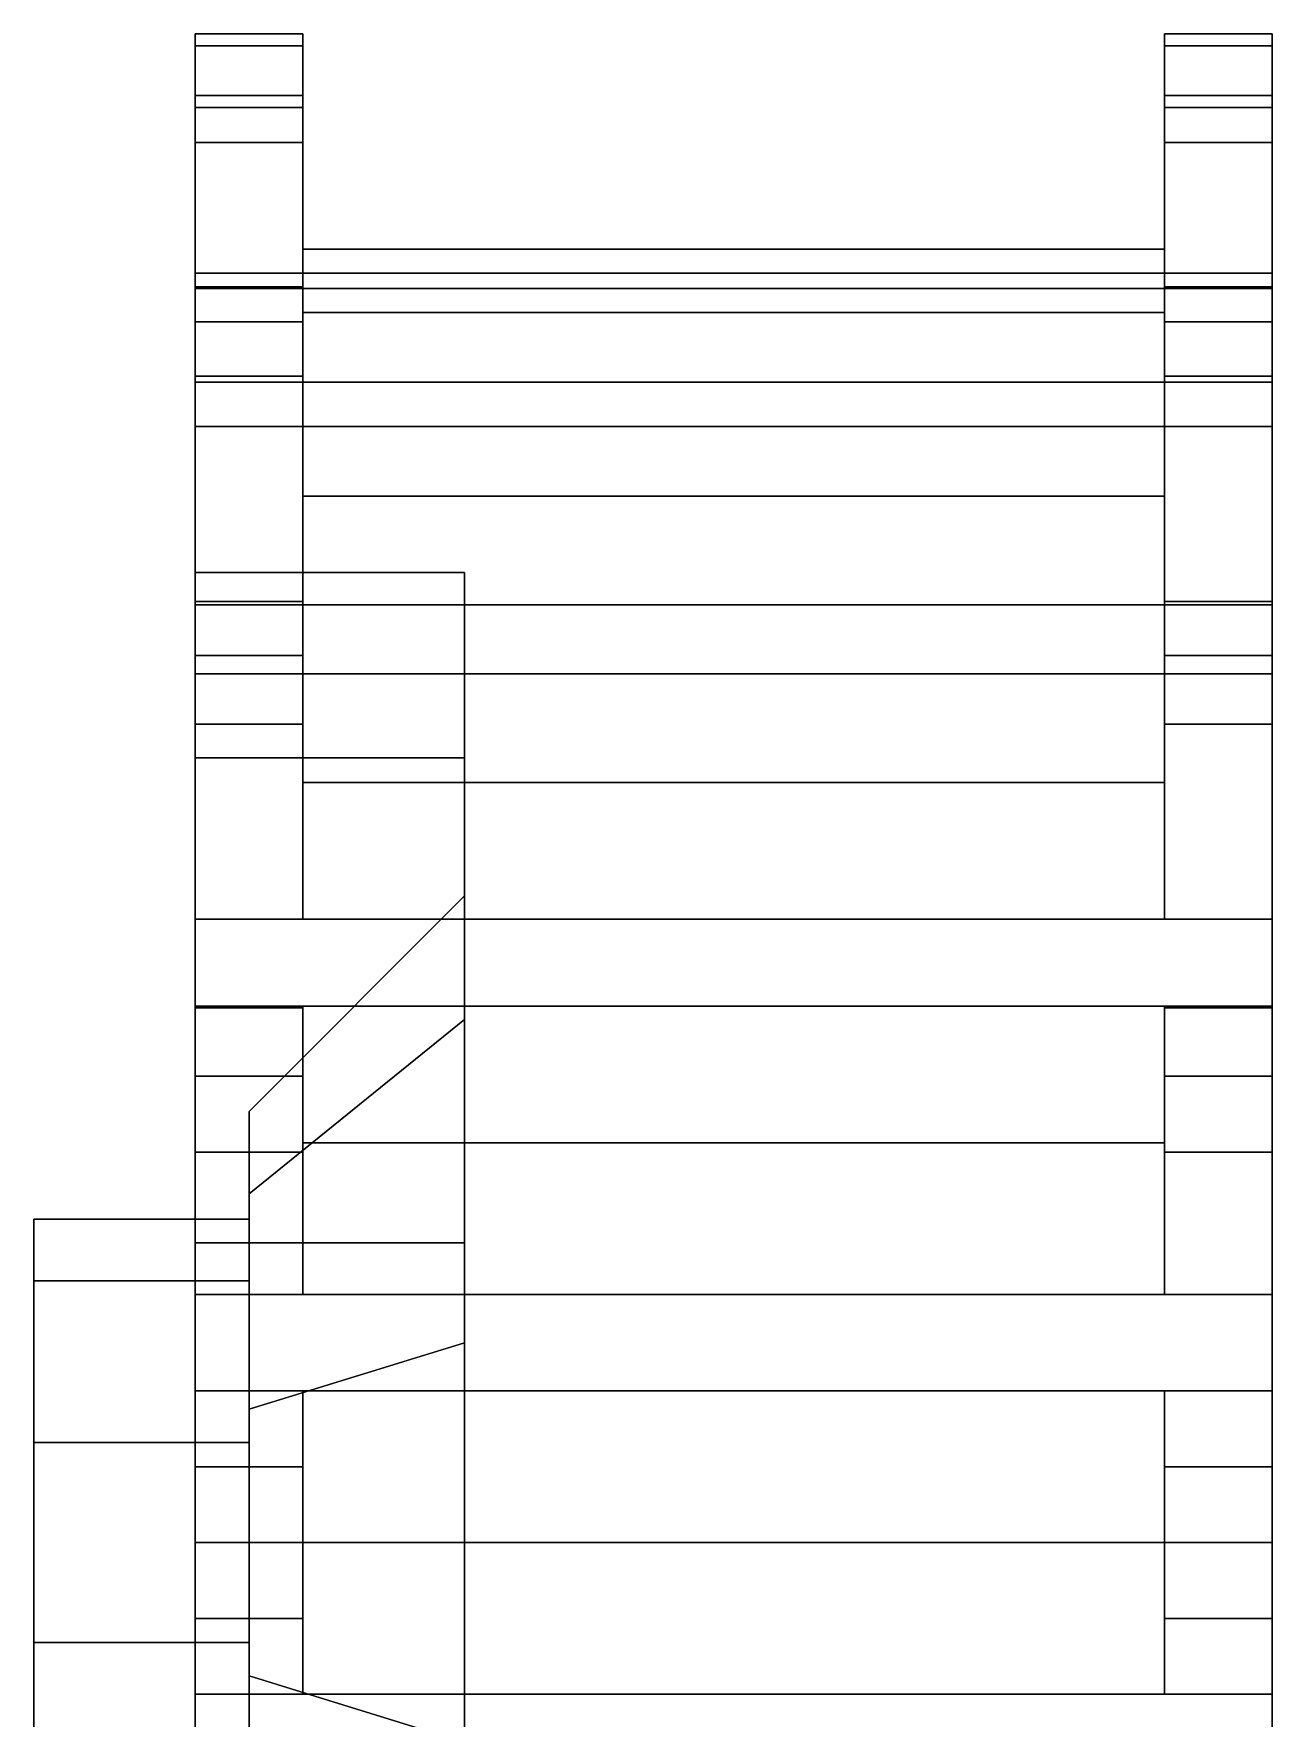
# Model space of a CAD drawing. Extents: x -0.86 to 0.86, y -0.28 to 0.28.
# Drawn here: x -0.86 to -0.63, y -0.0326 to 0.28 of the extents above; entities that cross this region are included whole.
import ezdxf

# ---------------------------------------------------------------- set-up
doc = ezdxf.new("R2010")
doc.units = 0
doc.layers.add('WHEELS_C4P', color=2, linetype='CONTINUOUS')

msp = doc.modelspace()

# ---------------------------------------------------------------- linework, layer by layer
at = {"layer": 'WHEELS_C4P'}
for points in [[(-0.81, 0.27777, 0.01408), (-0.81, 0.28), (-0.83, 0.28), (-0.83, 0.27777, 0.01408)], [(-0.81, 0.28), (-0.81, 0.27777, -0.01408), (-0.83, 0.27777, -0.01408), (-0.83, 0.28)], [(-0.83, 0.28), (-0.83, 0.27777, -0.01408), (-0.83, 0.23554, -0.02815), (-0.83, 0.24)], [(-0.83, 0.27777, 0.01408), (-0.83, 0.28), (-0.83, 0.24), (-0.83, 0.23554, 0.02815)], [(-0.81, 0.24), (-0.81, 0.23554, -0.02815), (-0.81, 0.27777, -0.01408), (-0.81, 0.28)], [(-0.81, 0.23554, 0.02815), (-0.81, 0.24), (-0.81, 0.28), (-0.81, 0.27777, 0.01408)], [(-0.65, 0.27777, 0.01408), (-0.65, 0.28), (-0.65, 0.24), (-0.65, 0.23554, 0.02815)], [(-0.65, 0.28), (-0.65, 0.27777, -0.01408), (-0.65, 0.23554, -0.02815), (-0.65, 0.24)], [(-0.63, 0.28), (-0.63, 0.27777, -0.01408), (-0.65, 0.27777, -0.01408), (-0.65, 0.28)], [(-0.63, 0.27777, 0.01408), (-0.63, 0.28), (-0.65, 0.28), (-0.65, 0.27777, 0.01408)], [(-0.63, 0.23554, 0.02815), (-0.63, 0.24), (-0.63, 0.28), (-0.63, 0.27777, 0.01408)], [(-0.63, 0.24), (-0.63, 0.23554, -0.02815), (-0.63, 0.27777, -0.01408), (-0.63, 0.28)], [(-0.81, 0.23554, 0.02815), (-0.81, 0.27777, 0.01408), (-0.83, 0.27777, 0.01408), (-0.83, 0.23554, 0.02815)], [(-0.81, 0.27777, -0.01408), (-0.81, 0.23554, -0.02815), (-0.83, 0.23554, -0.02815), (-0.83, 0.27777, -0.01408)], [(-0.63, 0.27777, -0.01408), (-0.63, 0.23554, -0.02815), (-0.65, 0.23554, -0.02815), (-0.65, 0.27777, -0.01408)], [(-0.63, 0.23554, 0.02815), (-0.63, 0.27777, 0.01408), (-0.65, 0.27777, 0.01408), (-0.65, 0.23554, 0.02815)], [(-0.81, 0.2663, 0.08652), (-0.81, 0.26853, 0.07245), (-0.83, 0.26853, 0.07245), (-0.83, 0.2663, 0.08652)], [(-0.83, 0.2663, 0.08652), (-0.83, 0.26853, 0.07245), (-0.83, 0.23271, 0.04601), (-0.83, 0.22825, 0.07416)], [(-0.81, 0.26853, 0.07245), (-0.81, 0.23271, 0.04601), (-0.83, 0.23271, 0.04601), (-0.83, 0.26853, 0.07245)], [(-0.81, 0.26853, -0.07245), (-0.81, 0.2663, -0.08652), (-0.83, 0.2663, -0.08652), (-0.83, 0.26853, -0.07245)], [(-0.83, 0.26853, -0.07245), (-0.83, 0.2663, -0.08652), (-0.83, 0.22825, -0.07416), (-0.83, 0.23271, -0.04601)], [(-0.81, 0.23271, -0.04601), (-0.81, 0.26853, -0.07245), (-0.83, 0.26853, -0.07245), (-0.83, 0.23271, -0.04601)], [(-0.81, 0.25983, 0.09922), (-0.81, 0.2663, 0.08652), (-0.83, 0.2663, 0.08652), (-0.83, 0.25983, 0.09922)], [(-0.83, 0.25983, 0.09922), (-0.83, 0.2663, 0.08652), (-0.83, 0.22825, 0.07416), (-0.83, 0.21531, 0.09956)], [(-0.81, 0.2663, -0.08652), (-0.81, 0.25983, -0.09922), (-0.83, 0.25983, -0.09922), (-0.83, 0.2663, -0.08652)], [(-0.83, 0.2663, -0.08652), (-0.83, 0.25983, -0.09922), (-0.83, 0.21531, -0.09956), (-0.83, 0.22825, -0.07416)], [(-0.81, 0.22825, 0.07416), (-0.81, 0.23271, 0.04601), (-0.81, 0.26853, 0.07245), (-0.81, 0.2663, 0.08652)], [(-0.81, 0.23271, -0.04601), (-0.81, 0.22825, -0.07416), (-0.81, 0.2663, -0.08652), (-0.81, 0.26853, -0.07245)], [(-0.81, 0.21531, 0.09956), (-0.81, 0.22825, 0.07416), (-0.81, 0.2663, 0.08652), (-0.81, 0.25983, 0.09922)], [(-0.81, 0.22825, -0.07416), (-0.81, 0.21531, -0.09956), (-0.81, 0.25983, -0.09922), (-0.81, 0.2663, -0.08652)], [(-0.63, 0.26853, 0.07245), (-0.63, 0.23271, 0.04601), (-0.65, 0.23271, 0.04601), (-0.65, 0.26853, 0.07245)], [(-0.65, 0.2663, 0.08652), (-0.65, 0.26853, 0.07245), (-0.65, 0.23271, 0.04601), (-0.65, 0.22825, 0.07416)], [(-0.63, 0.2663, 0.08652), (-0.63, 0.26853, 0.07245), (-0.65, 0.26853, 0.07245), (-0.65, 0.2663, 0.08652)], [(-0.63, 0.23271, -0.04601), (-0.63, 0.26853, -0.07245), (-0.65, 0.26853, -0.07245), (-0.65, 0.23271, -0.04601)], [(-0.65, 0.26853, -0.07245), (-0.65, 0.2663, -0.08652), (-0.65, 0.22825, -0.07416), (-0.65, 0.23271, -0.04601)], [(-0.63, 0.26853, -0.07245), (-0.63, 0.2663, -0.08652), (-0.65, 0.2663, -0.08652), (-0.65, 0.26853, -0.07245)], [(-0.65, 0.25983, 0.09922), (-0.65, 0.2663, 0.08652), (-0.65, 0.22825, 0.07416), (-0.65, 0.21531, 0.09956)], [(-0.63, 0.25983, 0.09922), (-0.63, 0.2663, 0.08652), (-0.65, 0.2663, 0.08652), (-0.65, 0.25983, 0.09922)], [(-0.65, 0.2663, -0.08652), (-0.65, 0.25983, -0.09922), (-0.65, 0.21531, -0.09956), (-0.65, 0.22825, -0.07416)], [(-0.63, 0.2663, -0.08652), (-0.63, 0.25983, -0.09922), (-0.65, 0.25983, -0.09922), (-0.65, 0.2663, -0.08652)], [(-0.63, 0.22825, 0.07416), (-0.63, 0.23271, 0.04601), (-0.63, 0.26853, 0.07245), (-0.63, 0.2663, 0.08652)], [(-0.63, 0.23271, -0.04601), (-0.63, 0.22825, -0.07416), (-0.63, 0.2663, -0.08652), (-0.63, 0.26853, -0.07245)], [(-0.63, 0.21531, 0.09956), (-0.63, 0.22825, 0.07416), (-0.63, 0.2663, 0.08652), (-0.63, 0.25983, 0.09922)], [(-0.63, 0.22825, -0.07416), (-0.63, 0.21531, -0.09956), (-0.63, 0.25983, -0.09922), (-0.63, 0.2663, -0.08652)], [(-0.81, 0.21531, 0.09956), (-0.81, 0.25983, 0.09922), (-0.83, 0.25983, 0.09922), (-0.83, 0.21531, 0.09956)], [(-0.81, 0.25983, -0.09922), (-0.81, 0.21531, -0.09956), (-0.83, 0.21531, -0.09956), (-0.83, 0.25983, -0.09922)], [(-0.63, 0.21531, 0.09956), (-0.63, 0.25983, 0.09922), (-0.65, 0.25983, 0.09922), (-0.65, 0.21531, 0.09956)], [(-0.63, 0.25983, -0.09922), (-0.63, 0.21531, -0.09956), (-0.65, 0.21531, -0.09956), (-0.65, 0.25983, -0.09922)], [(-0.83, 0.22825, 0.07416), (-0.83, 0.24), (-0.83, 0.18)], [(-0.83, 0.24), (-0.83, 0.22825, -0.07416), (-0.83, 0.14562, -0.1058), (-0.83, 0.18)], [(-0.65, 0.23554, 0.02815), (-0.65, 0.24), (-0.81, 0.24), (-0.81, 0.23554, 0.02815)], [(-0.65, 0.24), (-0.65, 0.23554, -0.02815), (-0.81, 0.23554, -0.02815), (-0.81, 0.24)], [(-0.63, 0.23271, 0.04601), (-0.63, 0.23554, 0.02815), (-0.83, 0.23554, 0.02815), (-0.83, 0.23271, 0.04601)], [(-0.63, 0.23554, -0.02815), (-0.63, 0.23271, -0.04601), (-0.83, 0.23271, -0.04601), (-0.83, 0.23554, -0.02815)], [(-0.81, 0.22652, 0.16458), (-0.81, 0.233, 0.15188), (-0.83, 0.233, 0.15188), (-0.83, 0.22652, 0.16458)], [(-0.83, 0.22652, 0.16458), (-0.83, 0.233, 0.15188), (-0.83, 0.2071, 0.11567), (-0.83, 0.19416, 0.14107)], [(-0.81, 0.233, 0.15188), (-0.81, 0.2071, 0.11567), (-0.83, 0.2071, 0.11567), (-0.83, 0.233, 0.15188)], [(-0.81, 0.233, -0.15188), (-0.81, 0.22652, -0.16458), (-0.83, 0.22652, -0.16458), (-0.83, 0.233, -0.15188)], [(-0.83, 0.233, -0.15188), (-0.83, 0.22652, -0.16458), (-0.83, 0.19416, -0.14107), (-0.83, 0.2071, -0.11567)], [(-0.81, 0.2071, -0.11567), (-0.81, 0.233, -0.15188), (-0.83, 0.233, -0.15188), (-0.83, 0.2071, -0.11567)], [(-0.81, 0.19416, 0.14107), (-0.81, 0.2071, 0.11567), (-0.81, 0.233, 0.15188), (-0.81, 0.22652, 0.16458)], [(-0.81, 0.2071, -0.11567), (-0.81, 0.19416, -0.14107), (-0.81, 0.22652, -0.16458), (-0.81, 0.233, -0.15188)], [(-0.65, 0.22825, 0.07416), (-0.65, 0.23271, 0.04601), (-0.81, 0.23271, 0.04601), (-0.81, 0.22825, 0.07416)], [(-0.65, 0.23271, -0.04601), (-0.65, 0.22825, -0.07416), (-0.81, 0.22825, -0.07416), (-0.81, 0.23271, -0.04601)], [(-0.63, 0.233, 0.15188), (-0.63, 0.2071, 0.11567), (-0.65, 0.2071, 0.11567), (-0.65, 0.233, 0.15188)], [(-0.65, 0.22652, 0.16458), (-0.65, 0.233, 0.15188), (-0.65, 0.2071, 0.11567), (-0.65, 0.19416, 0.14107)], [(-0.63, 0.22652, 0.16458), (-0.63, 0.233, 0.15188), (-0.65, 0.233, 0.15188), (-0.65, 0.22652, 0.16458)], [(-0.63, 0.2071, -0.11567), (-0.63, 0.233, -0.15188), (-0.65, 0.233, -0.15188), (-0.65, 0.2071, -0.11567)], [(-0.65, 0.233, -0.15188), (-0.65, 0.22652, -0.16458), (-0.65, 0.19416, -0.14107), (-0.65, 0.2071, -0.11567)], [(-0.63, 0.233, -0.15188), (-0.63, 0.22652, -0.16458), (-0.65, 0.22652, -0.16458), (-0.65, 0.233, -0.15188)], [(-0.63, 0.19416, 0.14107), (-0.63, 0.2071, 0.11567), (-0.63, 0.233, 0.15188), (-0.63, 0.22652, 0.16458)], [(-0.63, 0.2071, -0.11567), (-0.63, 0.19416, -0.14107), (-0.63, 0.22652, -0.16458), (-0.63, 0.233, -0.15188)], [(-0.83, 0.19416, 0.14107), (-0.83, 0.22825, 0.07416), (-0.83, 0.18), (-0.83, 0.14562, 0.1058)], [(-0.83, 0.22825, -0.07416), (-0.83, 0.19416, -0.14107), (-0.83, 0.14562, -0.1058)], [(-0.65, 0.21531, 0.09956), (-0.65, 0.22825, 0.07416), (-0.81, 0.22825, 0.07416), (-0.81, 0.21531, 0.09956)], [(-0.65, 0.22825, -0.07416), (-0.65, 0.21531, -0.09956), (-0.81, 0.21531, -0.09956), (-0.81, 0.22825, -0.07416)], [(-0.81, 0.21645, 0.17466), (-0.81, 0.22652, 0.16458), (-0.83, 0.22652, 0.16458), (-0.83, 0.21645, 0.17466)], [(-0.83, 0.21645, 0.17466), (-0.83, 0.22652, 0.16458), (-0.83, 0.19416, 0.14107), (-0.83, 0.17401, 0.16122)], [(-0.81, 0.22652, -0.16458), (-0.81, 0.21645, -0.17466), (-0.83, 0.21645, -0.17466), (-0.83, 0.22652, -0.16458)], [(-0.83, 0.22652, -0.16458), (-0.83, 0.21645, -0.17466), (-0.83, 0.17401, -0.16122), (-0.83, 0.19416, -0.14107)], [(-0.81, 0.17401, 0.16122), (-0.81, 0.19416, 0.14107), (-0.81, 0.22652, 0.16458), (-0.81, 0.21645, 0.17466)], [(-0.81, 0.19416, -0.14107), (-0.81, 0.17401, -0.16122), (-0.81, 0.21645, -0.17466), (-0.81, 0.22652, -0.16458)], [(-0.65, 0.21645, 0.17466), (-0.65, 0.22652, 0.16458), (-0.65, 0.19416, 0.14107), (-0.65, 0.17401, 0.16122)], [(-0.63, 0.21645, 0.17466), (-0.63, 0.22652, 0.16458), (-0.65, 0.22652, 0.16458), (-0.65, 0.21645, 0.17466)], [(-0.65, 0.22652, -0.16458), (-0.65, 0.21645, -0.17466), (-0.65, 0.17401, -0.16122), (-0.65, 0.19416, -0.14107)], [(-0.63, 0.22652, -0.16458), (-0.63, 0.21645, -0.17466), (-0.65, 0.21645, -0.17466), (-0.65, 0.22652, -0.16458)], [(-0.63, 0.17401, 0.16122), (-0.63, 0.19416, 0.14107), (-0.63, 0.22652, 0.16458), (-0.63, 0.21645, 0.17466)], [(-0.63, 0.19416, -0.14107), (-0.63, 0.17401, -0.16122), (-0.63, 0.21645, -0.17466), (-0.63, 0.22652, -0.16458)], [(-0.81, 0.17401, 0.16122), (-0.81, 0.21645, 0.17466), (-0.83, 0.21645, 0.17466), (-0.83, 0.17401, 0.16122)], [(-0.81, 0.21645, -0.17466), (-0.81, 0.17401, -0.16122), (-0.83, 0.17401, -0.16122), (-0.83, 0.21645, -0.17466)], [(-0.63, 0.17401, 0.16122), (-0.63, 0.21645, 0.17466), (-0.65, 0.21645, 0.17466), (-0.65, 0.17401, 0.16122)], [(-0.63, 0.21645, -0.17466), (-0.63, 0.17401, -0.16122), (-0.65, 0.17401, -0.16122), (-0.65, 0.21645, -0.17466)], [(-0.63, 0.2071, 0.11567), (-0.63, 0.21531, 0.09956), (-0.83, 0.21531, 0.09956), (-0.83, 0.2071, 0.11567)], [(-0.63, 0.21531, -0.09956), (-0.63, 0.2071, -0.11567), (-0.83, 0.2071, -0.11567), (-0.83, 0.21531, -0.09956)], [(-0.65, 0.19416, 0.14107), (-0.65, 0.2071, 0.11567), (-0.81, 0.2071, 0.11567), (-0.81, 0.19416, 0.14107)], [(-0.65, 0.2071, -0.11567), (-0.65, 0.19416, -0.14107), (-0.81, 0.19416, -0.14107), (-0.81, 0.2071, -0.11567)], [(-0.83, 0.14107, 0.19416), (-0.83, 0.19416, 0.14107), (-0.83, 0.14562, 0.1058)], [(-0.83, 0.19416, -0.14107), (-0.83, 0.14107, -0.19416), (-0.83, 0.05562, -0.17119), (-0.83, 0.14562, -0.1058)], [(-0.65, 0.17401, 0.16122), (-0.65, 0.19416, 0.14107), (-0.81, 0.19416, 0.14107), (-0.81, 0.17401, 0.16122)], [(-0.65, 0.19416, -0.14107), (-0.65, 0.17401, -0.16122), (-0.81, 0.17401, -0.16122), (-0.81, 0.19416, -0.14107)], [(-0.78, 0.14562, -0.1058), (-0.78, 0.18), (-0.83, 0.18), (-0.83, 0.14562, -0.1058)], [(-0.78, 0.18), (-0.78, 0.14562, 0.1058), (-0.83, 0.14562, 0.1058), (-0.83, 0.18)], [(-0.78, 0.14562, 0.1058), (-0.78, 0.18), (-0.78, 0.12), (-0.78, 0.09708, 0.07053)], [(-0.78, 0.18), (-0.78, 0.14562, -0.1058), (-0.78, 0.09708, -0.07053), (-0.78, 0.12)], [(-0.81, 0.16458, 0.22652), (-0.81, 0.17466, 0.21645), (-0.83, 0.17466, 0.21645), (-0.83, 0.16458, 0.22652)], [(-0.83, 0.16458, 0.22652), (-0.83, 0.17466, 0.21645), (-0.83, 0.16122, 0.17401), (-0.83, 0.14107, 0.19416)], [(-0.81, 0.17466, 0.21645), (-0.81, 0.16122, 0.17401), (-0.83, 0.16122, 0.17401), (-0.83, 0.17466, 0.21645)], [(-0.81, 0.17466, -0.21645), (-0.81, 0.16458, -0.22652), (-0.83, 0.16458, -0.22652), (-0.83, 0.17466, -0.21645)], [(-0.83, 0.17466, -0.21645), (-0.83, 0.16458, -0.22652), (-0.83, 0.14107, -0.19416), (-0.83, 0.16122, -0.17401)], [(-0.81, 0.16122, -0.17401), (-0.81, 0.17466, -0.21645), (-0.83, 0.17466, -0.21645), (-0.83, 0.16122, -0.17401)], [(-0.63, 0.16122, 0.17401), (-0.63, 0.17401, 0.16122), (-0.83, 0.17401, 0.16122), (-0.83, 0.16122, 0.17401)], [(-0.63, 0.17401, -0.16122), (-0.63, 0.16122, -0.17401), (-0.83, 0.16122, -0.17401), (-0.83, 0.17401, -0.16122)], [(-0.81, 0.14107, 0.19416), (-0.81, 0.16122, 0.17401), (-0.81, 0.17466, 0.21645), (-0.81, 0.16458, 0.22652)], [(-0.81, 0.16122, -0.17401), (-0.81, 0.14107, -0.19416), (-0.81, 0.16458, -0.22652), (-0.81, 0.17466, -0.21645)], [(-0.63, 0.17466, 0.21645), (-0.63, 0.16122, 0.17401), (-0.65, 0.16122, 0.17401), (-0.65, 0.17466, 0.21645)], [(-0.65, 0.16458, 0.22652), (-0.65, 0.17466, 0.21645), (-0.65, 0.16122, 0.17401), (-0.65, 0.14107, 0.19416)], [(-0.63, 0.16458, 0.22652), (-0.63, 0.17466, 0.21645), (-0.65, 0.17466, 0.21645), (-0.65, 0.16458, 0.22652)], [(-0.63, 0.16122, -0.17401), (-0.63, 0.17466, -0.21645), (-0.65, 0.17466, -0.21645), (-0.65, 0.16122, -0.17401)], [(-0.65, 0.17466, -0.21645), (-0.65, 0.16458, -0.22652), (-0.65, 0.14107, -0.19416), (-0.65, 0.16122, -0.17401)], [(-0.63, 0.17466, -0.21645), (-0.63, 0.16458, -0.22652), (-0.65, 0.16458, -0.22652), (-0.65, 0.17466, -0.21645)], [(-0.63, 0.14107, 0.19416), (-0.63, 0.16122, 0.17401), (-0.63, 0.17466, 0.21645), (-0.63, 0.16458, 0.22652)], [(-0.63, 0.16122, -0.17401), (-0.63, 0.14107, -0.19416), (-0.63, 0.16458, -0.22652), (-0.63, 0.17466, -0.21645)], [(-0.81, 0.15188, 0.233), (-0.81, 0.16458, 0.22652), (-0.83, 0.16458, 0.22652), (-0.83, 0.15188, 0.233)], [(-0.83, 0.15188, 0.233), (-0.83, 0.16458, 0.22652), (-0.83, 0.14107, 0.19416), (-0.83, 0.11567, 0.2071)], [(-0.81, 0.16458, -0.22652), (-0.81, 0.15188, -0.233), (-0.83, 0.15188, -0.233), (-0.83, 0.16458, -0.22652)], [(-0.83, 0.16458, -0.22652), (-0.83, 0.15188, -0.233), (-0.83, 0.11567, -0.2071), (-0.83, 0.14107, -0.19416)], [(-0.81, 0.11567, 0.2071), (-0.81, 0.14107, 0.19416), (-0.81, 0.16458, 0.22652), (-0.81, 0.15188, 0.233)], [(-0.81, 0.14107, -0.19416), (-0.81, 0.11567, -0.2071), (-0.81, 0.15188, -0.233), (-0.81, 0.16458, -0.22652)], [(-0.65, 0.15188, 0.233), (-0.65, 0.16458, 0.22652), (-0.65, 0.14107, 0.19416), (-0.65, 0.11567, 0.2071)], [(-0.63, 0.15188, 0.233), (-0.63, 0.16458, 0.22652), (-0.65, 0.16458, 0.22652), (-0.65, 0.15188, 0.233)], [(-0.65, 0.16458, -0.22652), (-0.65, 0.15188, -0.233), (-0.65, 0.11567, -0.2071), (-0.65, 0.14107, -0.19416)], [(-0.63, 0.16458, -0.22652), (-0.63, 0.15188, -0.233), (-0.65, 0.15188, -0.233), (-0.65, 0.16458, -0.22652)], [(-0.63, 0.11567, 0.2071), (-0.63, 0.14107, 0.19416), (-0.63, 0.16458, 0.22652), (-0.63, 0.15188, 0.233)], [(-0.63, 0.14107, -0.19416), (-0.63, 0.11567, -0.2071), (-0.63, 0.15188, -0.233), (-0.63, 0.16458, -0.22652)], [(-0.65, 0.14107, 0.19416), (-0.65, 0.16122, 0.17401), (-0.81, 0.16122, 0.17401), (-0.81, 0.14107, 0.19416)], [(-0.65, 0.16122, -0.17401), (-0.65, 0.14107, -0.19416), (-0.81, 0.14107, -0.19416), (-0.81, 0.16122, -0.17401)], [(-0.81, 0.11567, 0.2071), (-0.81, 0.15188, 0.233), (-0.83, 0.15188, 0.233), (-0.83, 0.11567, 0.2071)], [(-0.81, 0.15188, -0.233), (-0.81, 0.11567, -0.2071), (-0.83, 0.11567, -0.2071), (-0.83, 0.15188, -0.233)], [(-0.63, 0.11567, 0.2071), (-0.63, 0.15188, 0.233), (-0.65, 0.15188, 0.233), (-0.65, 0.11567, 0.2071)], [(-0.63, 0.15188, -0.233), (-0.63, 0.11567, -0.2071), (-0.65, 0.11567, -0.2071), (-0.65, 0.15188, -0.233)], [(-0.78, 0.05562, -0.17119), (-0.78, 0.14562, -0.1058), (-0.83, 0.14562, -0.1058), (-0.83, 0.05562, -0.17119)], [(-0.78, 0.14562, 0.1058), (-0.78, 0.05562, 0.17119), (-0.83, 0.05562, 0.17119), (-0.83, 0.14562, 0.1058)], [(-0.83, 0.07416, 0.22825), (-0.83, 0.14107, 0.19416), (-0.83, 0.14562, 0.1058), (-0.83, 0.05562, 0.17119)], [(-0.78, 0.05562, 0.17119), (-0.78, 0.14562, 0.1058), (-0.78, 0.09708, 0.07053), (-0.78, 0.03708, 0.11413)], [(-0.78, 0.14562, -0.1058), (-0.78, 0.05562, -0.17119), (-0.78, 0.03708, -0.11413), (-0.78, 0.09708, -0.07053)], [(-0.83, 0.14107, -0.19416), (-0.83, 0.07416, -0.22825), (-0.83, 0.05562, -0.17119)], [(-0.65, 0.11567, 0.2071), (-0.65, 0.14107, 0.19416), (-0.81, 0.14107, 0.19416), (-0.81, 0.11567, 0.2071)], [(-0.65, 0.14107, -0.19416), (-0.65, 0.11567, -0.2071), (-0.81, 0.11567, -0.2071), (-0.81, 0.14107, -0.19416)], [(-0.78, 0.09708, 0.07053), (-0.78, 0.12), (-0.82, 0.08), (-0.82, 0.06472, 0.04702)], [(-0.78, 0.12), (-0.78, 0.09708, -0.07053), (-0.82, 0.06472, -0.04702), (-0.82, 0.08)], [(-0.63, 0.09956, 0.21531), (-0.63, 0.11567, 0.2071), (-0.83, 0.11567, 0.2071), (-0.83, 0.09956, 0.21531)], [(-0.63, 0.11567, -0.2071), (-0.63, 0.09956, -0.21531), (-0.83, 0.09956, -0.21531), (-0.83, 0.11567, -0.2071)], [(-0.83, 0.08652, 0.2663), (-0.83, 0.09922, 0.25983), (-0.83, 0.09956, 0.21531), (-0.83, 0.07416, 0.22825)], [(-0.81, 0.09922, 0.25983), (-0.81, 0.09956, 0.21531), (-0.83, 0.09956, 0.21531), (-0.83, 0.09922, 0.25983)], [(-0.83, 0.09922, -0.25983), (-0.83, 0.08652, -0.2663), (-0.83, 0.07416, -0.22825), (-0.83, 0.09956, -0.21531)], [(-0.81, 0.09956, -0.21531), (-0.81, 0.09922, -0.25983), (-0.83, 0.09922, -0.25983), (-0.83, 0.09956, -0.21531)], [(-0.81, 0.08652, 0.2663), (-0.81, 0.09922, 0.25983), (-0.83, 0.09922, 0.25983), (-0.83, 0.08652, 0.2663)], [(-0.81, 0.09922, -0.25983), (-0.81, 0.08652, -0.2663), (-0.83, 0.08652, -0.2663), (-0.83, 0.09922, -0.25983)], [(-0.78, 0.03708, 0.11413), (-0.78, 0.09708, 0.07053), (-0.82, 0.06472, 0.04702), (-0.82, 0.02472, 0.07608)], [(-0.78, 0.09708, -0.07053), (-0.78, 0.03708, -0.11413), (-0.82, 0.02472, -0.07608), (-0.82, 0.06472, -0.04702)], [(-0.65, 0.07416, 0.22825), (-0.65, 0.09956, 0.21531), (-0.81, 0.09956, 0.21531), (-0.81, 0.07416, 0.22825)], [(-0.81, 0.07416, 0.22825), (-0.81, 0.09956, 0.21531), (-0.81, 0.09922, 0.25983), (-0.81, 0.08652, 0.2663)], [(-0.65, 0.09956, -0.21531), (-0.65, 0.07416, -0.22825), (-0.81, 0.07416, -0.22825), (-0.81, 0.09956, -0.21531)], [(-0.81, 0.09956, -0.21531), (-0.81, 0.07416, -0.22825), (-0.81, 0.08652, -0.2663), (-0.81, 0.09922, -0.25983)], [(-0.63, 0.09922, 0.25983), (-0.63, 0.09956, 0.21531), (-0.65, 0.09956, 0.21531), (-0.65, 0.09922, 0.25983)], [(-0.65, 0.08652, 0.2663), (-0.65, 0.09922, 0.25983), (-0.65, 0.09956, 0.21531), (-0.65, 0.07416, 0.22825)], [(-0.63, 0.09956, -0.21531), (-0.63, 0.09922, -0.25983), (-0.65, 0.09922, -0.25983), (-0.65, 0.09956, -0.21531)], [(-0.65, 0.09922, -0.25983), (-0.65, 0.08652, -0.2663), (-0.65, 0.07416, -0.22825), (-0.65, 0.09956, -0.21531)], [(-0.63, 0.08652, 0.2663), (-0.63, 0.09922, 0.25983), (-0.65, 0.09922, 0.25983), (-0.65, 0.08652, 0.2663)], [(-0.63, 0.09922, -0.25983), (-0.63, 0.08652, -0.2663), (-0.65, 0.08652, -0.2663), (-0.65, 0.09922, -0.25983)], [(-0.63, 0.07416, 0.22825), (-0.63, 0.09956, 0.21531), (-0.63, 0.09922, 0.25983), (-0.63, 0.08652, 0.2663)], [(-0.63, 0.09956, -0.21531), (-0.63, 0.07416, -0.22825), (-0.63, 0.08652, -0.2663), (-0.63, 0.09922, -0.25983)], [(-0.81, 0.07245, 0.26853), (-0.81, 0.08652, 0.2663), (-0.83, 0.08652, 0.2663), (-0.83, 0.07245, 0.26853)], [(-0.83, 0.07245, 0.26853), (-0.83, 0.08652, 0.2663), (-0.83, 0.07416, 0.22825), (-0.83, 0.04601, 0.23271)], [(-0.81, 0.08652, -0.2663), (-0.81, 0.07245, -0.26853), (-0.83, 0.07245, -0.26853), (-0.83, 0.08652, -0.2663)], [(-0.83, 0.08652, -0.2663), (-0.83, 0.07245, -0.26853), (-0.83, 0.04601, -0.23271), (-0.83, 0.07416, -0.22825)], [(-0.81, 0.04601, 0.23271), (-0.81, 0.07416, 0.22825), (-0.81, 0.08652, 0.2663), (-0.81, 0.07245, 0.26853)], [(-0.81, 0.07416, -0.22825), (-0.81, 0.04601, -0.23271), (-0.81, 0.07245, -0.26853), (-0.81, 0.08652, -0.2663)], [(-0.65, 0.07245, 0.26853), (-0.65, 0.08652, 0.2663), (-0.65, 0.07416, 0.22825), (-0.65, 0.04601, 0.23271)], [(-0.63, 0.07245, 0.26853), (-0.63, 0.08652, 0.2663), (-0.65, 0.08652, 0.2663), (-0.65, 0.07245, 0.26853)], [(-0.65, 0.08652, -0.2663), (-0.65, 0.07245, -0.26853), (-0.65, 0.04601, -0.23271), (-0.65, 0.07416, -0.22825)], [(-0.63, 0.08652, -0.2663), (-0.63, 0.07245, -0.26853), (-0.65, 0.07245, -0.26853), (-0.65, 0.08652, -0.2663)], [(-0.63, 0.04601, 0.23271), (-0.63, 0.07416, 0.22825), (-0.63, 0.08652, 0.2663), (-0.63, 0.07245, 0.26853)], [(-0.63, 0.07416, -0.22825), (-0.63, 0.04601, -0.23271), (-0.63, 0.07245, -0.26853), (-0.63, 0.08652, -0.2663)], [(-0.82, 0.06472, 0.04702), (-0.82, 0.08), (-0.82, 0.06), (-0.82, 0.04854, 0.03527)], [(-0.82, 0.08), (-0.82, 0.06472, -0.04702), (-0.82, 0.04854, -0.03527), (-0.82, 0.06)], [(-0.83, 0.07416, -0.22825), (-0.83, 0, -0.24), (-0.83, -0.05562, -0.17119), (-0.83, 0.05562, -0.17119)], [(-0.83, 0, 0.24), (-0.83, 0.07416, 0.22825), (-0.83, 0.05562, 0.17119)], [(-0.81, 0.04601, 0.23271), (-0.81, 0.07245, 0.26853), (-0.83, 0.07245, 0.26853), (-0.83, 0.04601, 0.23271)], [(-0.81, 0.07245, -0.26853), (-0.81, 0.04601, -0.23271), (-0.83, 0.04601, -0.23271), (-0.83, 0.07245, -0.26853)], [(-0.65, 0.04601, 0.23271), (-0.65, 0.07416, 0.22825), (-0.81, 0.07416, 0.22825), (-0.81, 0.04601, 0.23271)], [(-0.65, 0.07416, -0.22825), (-0.65, 0.04601, -0.23271), (-0.81, 0.04601, -0.23271), (-0.81, 0.07416, -0.22825)], [(-0.63, 0.04601, 0.23271), (-0.63, 0.07245, 0.26853), (-0.65, 0.07245, 0.26853), (-0.65, 0.04601, 0.23271)], [(-0.63, 0.07245, -0.26853), (-0.63, 0.04601, -0.23271), (-0.65, 0.04601, -0.23271), (-0.65, 0.07245, -0.26853)], [(-0.82, 0.02472, 0.07608), (-0.82, 0.06472, 0.04702), (-0.82, 0.04854, 0.03527), (-0.82, 0.01854, 0.05706)], [(-0.82, 0.06472, -0.04702), (-0.82, 0.02472, -0.07608), (-0.82, 0.01854, -0.05706), (-0.82, 0.04854, -0.03527)], [(-0.82, 0.04854, 0.03527), (-0.82, 0.06), (-0.86, 0.06), (-0.86, 0.04854, 0.03527)], [(-0.82, 0.06), (-0.82, 0.04854, -0.03527), (-0.86, 0.04854, -0.03527), (-0.86, 0.06)], [(-0.86, -0.04854, 0.03527), (-0.86, 0.04854, 0.03527), (-0.86, 0.06), (-0.86, -0.06)], [(-0.86, -0.06), (-0.86, 0.06), (-0.86, 0.04854, -0.03527), (-0.86, -0.04854, -0.03527)], [(-0.78, -0.05562, -0.17119), (-0.78, 0.05562, -0.17119), (-0.83, 0.05562, -0.17119), (-0.83, -0.05562, -0.17119)], [(-0.78, 0.05562, 0.17119), (-0.78, -0.05562, 0.17119), (-0.83, -0.05562, 0.17119), (-0.83, 0.05562, 0.17119)], [(-0.83, -0.07416, 0.22825), (-0.83, 0, 0.24), (-0.83, 0.05562, 0.17119), (-0.83, -0.05562, 0.17119)], [(-0.78, 0.05562, -0.17119), (-0.78, -0.05562, -0.17119), (-0.78, -0.03708, -0.11413), (-0.78, 0.03708, -0.11413)], [(-0.78, -0.05562, 0.17119), (-0.78, 0.05562, 0.17119), (-0.78, 0.03708, 0.11413), (-0.78, -0.03708, 0.11413)], [(-0.82, 0.01854, 0.05706), (-0.82, 0.04854, 0.03527), (-0.86, 0.04854, 0.03527), (-0.86, 0.01854, 0.05706)], [(-0.82, 0.04854, -0.03527), (-0.82, 0.01854, -0.05706), (-0.86, 0.01854, -0.05706), (-0.86, 0.04854, -0.03527)], [(-0.86, -0.01854, 0.05706), (-0.86, 0.01854, 0.05706), (-0.86, 0.04854, 0.03527), (-0.86, -0.04854, 0.03527)], [(-0.86, -0.04854, -0.03527), (-0.86, 0.04854, -0.03527), (-0.86, 0.01854, -0.05706), (-0.86, -0.01854, -0.05706)], [(-0.63, 0.04601, -0.23271), (-0.63, 0.02815, -0.23554), (-0.83, 0.02815, -0.23554), (-0.83, 0.04601, -0.23271)], [(-0.63, 0.02815, 0.23554), (-0.63, 0.04601, 0.23271), (-0.83, 0.04601, 0.23271), (-0.83, 0.02815, 0.23554)], [(-0.78, -0.03708, 0.11413), (-0.78, 0.03708, 0.11413), (-0.82, 0.02472, 0.07608), (-0.82, -0.02472, 0.07608)], [(-0.78, 0.03708, -0.11413), (-0.78, -0.03708, -0.11413), (-0.82, -0.02472, -0.07608), (-0.82, 0.02472, -0.07608)], [(-0.81, 0.01408, 0.27777), (-0.81, 0.02815, 0.23554), (-0.83, 0.02815, 0.23554), (-0.83, 0.01408, 0.27777)], [(-0.83, 0, 0.28), (-0.83, 0.01408, 0.27777), (-0.83, 0.02815, 0.23554), (-0.83, 0, 0.24)], [(-0.83, 0.01408, -0.27777), (-0.83, 0, -0.28), (-0.83, 0, -0.24), (-0.83, 0.02815, -0.23554)], [(-0.81, 0.02815, -0.23554), (-0.81, 0.01408, -0.27777), (-0.83, 0.01408, -0.27777), (-0.83, 0.02815, -0.23554)], [(-0.81, 0, 0.24), (-0.81, 0.02815, 0.23554), (-0.81, 0.01408, 0.27777), (-0.81, 0, 0.28)], [(-0.65, 0, 0.24), (-0.65, 0.02815, 0.23554), (-0.81, 0.02815, 0.23554), (-0.81, 0, 0.24)], [(-0.65, 0.02815, -0.23554), (-0.65, 0, -0.24), (-0.81, 0, -0.24), (-0.81, 0.02815, -0.23554)], [(-0.81, 0.02815, -0.23554), (-0.81, 0, -0.24), (-0.81, 0, -0.28), (-0.81, 0.01408, -0.27777)], [(-0.65, 0, 0.28), (-0.65, 0.01408, 0.27777), (-0.65, 0.02815, 0.23554), (-0.65, 0, 0.24)], [(-0.63, 0.01408, 0.27777), (-0.63, 0.02815, 0.23554), (-0.65, 0.02815, 0.23554), (-0.65, 0.01408, 0.27777)], [(-0.63, 0.02815, -0.23554), (-0.63, 0.01408, -0.27777), (-0.65, 0.01408, -0.27777), (-0.65, 0.02815, -0.23554)], [(-0.65, 0.01408, -0.27777), (-0.65, 0, -0.28), (-0.65, 0, -0.24), (-0.65, 0.02815, -0.23554)], [(-0.63, 0, 0.24), (-0.63, 0.02815, 0.23554), (-0.63, 0.01408, 0.27777), (-0.63, 0, 0.28)], [(-0.63, 0.02815, -0.23554), (-0.63, 0, -0.24), (-0.63, 0, -0.28), (-0.63, 0.01408, -0.27777)], [(-0.82, 0.02472, -0.07608), (-0.82, -0.02472, -0.07608), (-0.82, -0.01854, -0.05706), (-0.82, 0.01854, -0.05706)], [(-0.82, -0.02472, 0.07608), (-0.82, 0.02472, 0.07608), (-0.82, 0.01854, 0.05706), (-0.82, -0.01854, 0.05706)], [(-0.82, -0.01854, 0.05706), (-0.82, 0.01854, 0.05706), (-0.86, 0.01854, 0.05706), (-0.86, -0.01854, 0.05706)], [(-0.82, 0.01854, -0.05706), (-0.82, -0.01854, -0.05706), (-0.86, -0.01854, -0.05706), (-0.86, 0.01854, -0.05706)], [(-0.81, 0, 0.28), (-0.81, 0.01408, 0.27777), (-0.83, 0.01408, 0.27777), (-0.83, 0, 0.28)], [(-0.81, 0.01408, -0.27777), (-0.81, 0, -0.28), (-0.83, 0, -0.28), (-0.83, 0.01408, -0.27777)], [(-0.63, 0, 0.28), (-0.63, 0.01408, 0.27777), (-0.65, 0.01408, 0.27777), (-0.65, 0, 0.28)], [(-0.63, 0.01408, -0.27777), (-0.63, 0, -0.28), (-0.65, 0, -0.28), (-0.65, 0.01408, -0.27777)], [(-0.81, 0, -0.28), (-0.81, -0.01408, -0.27777), (-0.83, -0.01408, -0.27777), (-0.83, 0, -0.28)], [(-0.83, 0, -0.28), (-0.83, -0.01408, -0.27777), (-0.83, -0.02815, -0.23554), (-0.83, 0, -0.24)], [(-0.83, 0, -0.24), (-0.83, -0.07416, -0.22825), (-0.83, -0.05562, -0.17119)], [(-0.65, 0, -0.24), (-0.65, -0.02815, -0.23554), (-0.81, -0.02815, -0.23554), (-0.81, 0, -0.24)], [(-0.81, 0, -0.24), (-0.81, -0.02815, -0.23554), (-0.81, -0.01408, -0.27777), (-0.81, 0, -0.28)], [(-0.65, 0, -0.28), (-0.65, -0.01408, -0.27777), (-0.65, -0.02815, -0.23554), (-0.65, 0, -0.24)], [(-0.63, 0, -0.28), (-0.63, -0.01408, -0.27777), (-0.65, -0.01408, -0.27777), (-0.65, 0, -0.28)], [(-0.63, 0, -0.24), (-0.63, -0.02815, -0.23554), (-0.63, -0.01408, -0.27777), (-0.63, 0, -0.28)], [(-0.83, -0.01408, 0.27777), (-0.83, 0, 0.28), (-0.83, 0, 0.24), (-0.83, -0.02815, 0.23554)], [(-0.81, -0.01408, 0.27777), (-0.81, 0, 0.28), (-0.83, 0, 0.28), (-0.83, -0.01408, 0.27777)], [(-0.81, -0.02815, 0.23554), (-0.81, 0, 0.24), (-0.81, 0, 0.28), (-0.81, -0.01408, 0.27777)], [(-0.65, -0.02815, 0.23554), (-0.65, 0, 0.24), (-0.81, 0, 0.24), (-0.81, -0.02815, 0.23554)], [(-0.63, -0.01408, 0.27777), (-0.63, 0, 0.28), (-0.65, 0, 0.28), (-0.65, -0.01408, 0.27777)], [(-0.65, -0.01408, 0.27777), (-0.65, 0, 0.28), (-0.65, 0, 0.24), (-0.65, -0.02815, 0.23554)], [(-0.63, -0.02815, 0.23554), (-0.63, 0, 0.24), (-0.63, 0, 0.28), (-0.63, -0.01408, 0.27777)], [(-0.81, -0.02815, 0.23554), (-0.81, -0.01408, 0.27777), (-0.83, -0.01408, 0.27777), (-0.83, -0.02815, 0.23554)], [(-0.81, -0.01408, -0.27777), (-0.81, -0.02815, -0.23554), (-0.83, -0.02815, -0.23554), (-0.83, -0.01408, -0.27777)], [(-0.63, -0.02815, 0.23554), (-0.63, -0.01408, 0.27777), (-0.65, -0.01408, 0.27777), (-0.65, -0.02815, 0.23554)], [(-0.63, -0.01408, -0.27777), (-0.63, -0.02815, -0.23554), (-0.65, -0.02815, -0.23554), (-0.65, -0.01408, -0.27777)], [(-0.82, -0.04854, 0.03527), (-0.82, -0.01854, 0.05706), (-0.86, -0.01854, 0.05706), (-0.86, -0.04854, 0.03527)], [(-0.82, -0.01854, -0.05706), (-0.82, -0.04854, -0.03527), (-0.86, -0.04854, -0.03527), (-0.86, -0.01854, -0.05706)], [(-0.82, -0.02472, -0.07608), (-0.82, -0.06472, -0.04702), (-0.82, -0.04854, -0.03527), (-0.82, -0.01854, -0.05706)], [(-0.82, -0.06472, 0.04702), (-0.82, -0.02472, 0.07608), (-0.82, -0.01854, 0.05706), (-0.82, -0.04854, 0.03527)], [(-0.78, -0.09708, 0.07053), (-0.78, -0.03708, 0.11413), (-0.82, -0.02472, 0.07608), (-0.82, -0.06472, 0.04702)], [(-0.78, -0.03708, -0.11413), (-0.78, -0.09708, -0.07053), (-0.82, -0.06472, -0.04702), (-0.82, -0.02472, -0.07608)], [(-0.63, -0.02815, -0.23554), (-0.63, -0.04601, -0.23271), (-0.83, -0.04601, -0.23271), (-0.83, -0.02815, -0.23554)], [(-0.63, -0.04601, 0.23271), (-0.63, -0.02815, 0.23554), (-0.83, -0.02815, 0.23554), (-0.83, -0.04601, 0.23271)]]:
    msp.add_3dface(points, dxfattribs=at)

doc.saveas('drawing.dxf')
